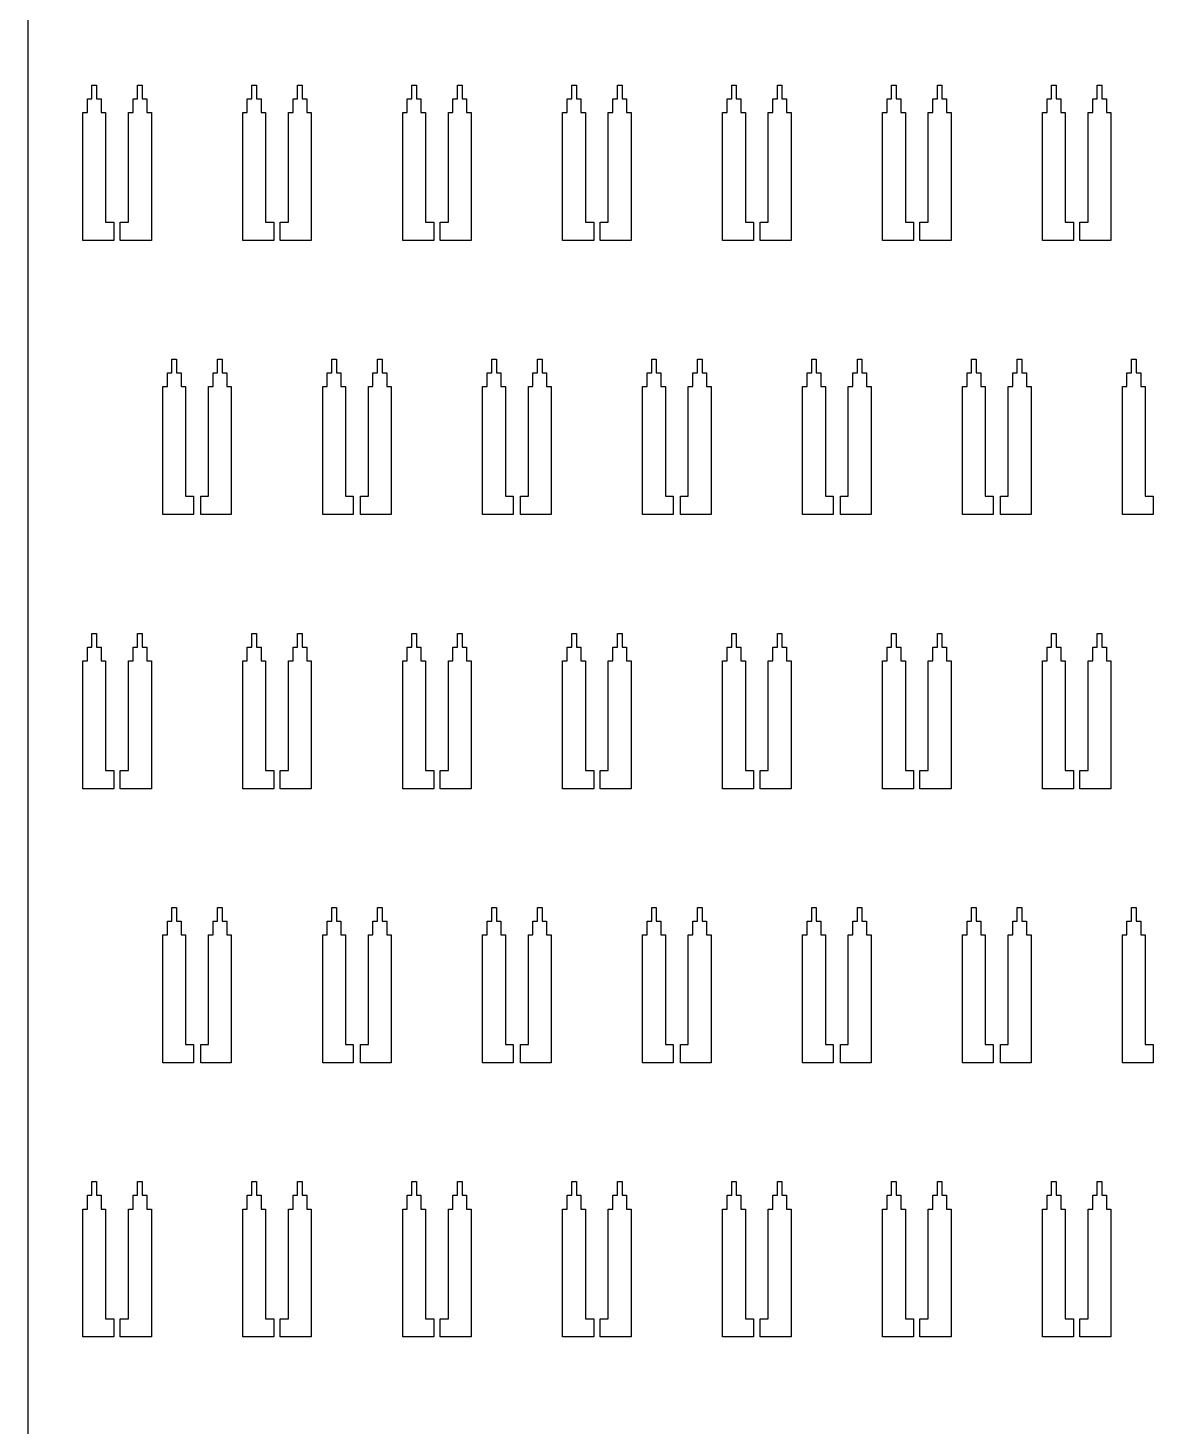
# Model space of a CAD drawing. Extents: x -38350 to 38650, y -35000 to 36000.
# Drawn here: x 20000 to 20246.2, y -23413.5 to -23107.5 of the extents above; entities that cross this region are included whole.
import ezdxf

# ---------------------------------------------------------------- set-up
doc = ezdxf.new("R2010")
doc.units = 0
doc.header["$MEASUREMENT"] = 0

msp = doc.modelspace()

# ---------------------------------------------------------------- linework, layer by layer
for p, q in [((20000, -15000), (20000, -30000)), ((20014, -23123), (20014, -23120)), ((20014, -23120), (20015, -23120)), ((20015, -23120), (20015, -23123)), ((20024, -23123), (20024, -23120)), ((20024, -23120), (20025, -23120)), ((20025, -23120), (20025, -23123)), ((20049, -23123), (20049, -23120)), ((20049, -23120), (20050, -23120)), ((20050, -23120), (20050, -23123)), ((20059, -23123), (20059, -23120)), ((20059, -23120), (20060, -23120)), ((20060, -23120), (20060, -23123)), ((20084, -23123), (20084, -23120)), ((20084, -23120), (20085, -23120)), ((20085, -23120), (20085, -23123)), ((20094, -23123), (20094, -23120)), ((20094, -23120), (20095, -23120)), ((20095, -23120), (20095, -23123)), ((20119, -23123), (20119, -23120)), ((20119, -23120), (20120, -23120)), ((20120, -23120), (20120, -23123)), ((20129, -23123), (20129, -23120)), ((20129, -23120), (20130, -23120)), ((20130, -23120), (20130, -23123)), ((20154, -23123), (20154, -23120)), ((20154, -23120), (20155, -23120)), ((20155, -23120), (20155, -23123)), ((20164, -23123), (20164, -23120)), ((20164, -23120), (20165, -23120)), ((20165, -23120), (20165, -23123)), ((20189, -23123), (20189, -23120)), ((20189, -23120), (20190, -23120)), ((20190, -23120), (20190, -23123)), ((20199, -23123), (20199, -23120)), ((20199, -23120), (20200, -23120)), ((20200, -23120), (20200, -23123)), ((20224, -23123), (20224, -23120)), ((20224, -23120), (20225, -23120)), ((20225, -23120), (20225, -23123)), ((20234, -23123), (20234, -23120)), ((20234, -23120), (20235, -23120)), ((20235, -23120), (20235, -23123)), ((20013, -23126), (20013, -23123)), ((20013, -23123), (20014, -23123)), ((20015, -23123), (20016, -23123)), ((20016, -23123), (20016, -23126)), ((20023, -23126), (20023, -23123)), ((20023, -23123), (20024, -23123)), ((20025, -23123), (20026, -23123)), ((20026, -23123), (20026, -23126)), ((20048, -23126), (20048, -23123)), ((20048, -23123), (20049, -23123)), ((20050, -23123), (20051, -23123)), ((20051, -23123), (20051, -23126)), ((20058, -23126), (20058, -23123)), ((20058, -23123), (20059, -23123)), ((20060, -23123), (20061, -23123)), ((20061, -23123), (20061, -23126)), ((20083, -23126), (20083, -23123)), ((20083, -23123), (20084, -23123)), ((20085, -23123), (20086, -23123)), ((20086, -23123), (20086, -23126)), ((20093, -23126), (20093, -23123)), ((20093, -23123), (20094, -23123)), ((20095, -23123), (20096, -23123)), ((20096, -23123), (20096, -23126)), ((20118, -23126), (20118, -23123)), ((20118, -23123), (20119, -23123)), ((20120, -23123), (20121, -23123)), ((20121, -23123), (20121, -23126)), ((20128, -23126), (20128, -23123)), ((20128, -23123), (20129, -23123)), ((20130, -23123), (20131, -23123)), ((20131, -23123), (20131, -23126)), ((20153, -23126), (20153, -23123)), ((20153, -23123), (20154, -23123)), ((20155, -23123), (20156, -23123)), ((20156, -23123), (20156, -23126)), ((20163, -23126), (20163, -23123)), ((20163, -23123), (20164, -23123)), ((20165, -23123), (20166, -23123)), ((20166, -23123), (20166, -23126)), ((20188, -23126), (20188, -23123)), ((20188, -23123), (20189, -23123)), ((20190, -23123), (20191, -23123)), ((20191, -23123), (20191, -23126)), ((20198, -23126), (20198, -23123)), ((20198, -23123), (20199, -23123)), ((20200, -23123), (20201, -23123)), ((20201, -23123), (20201, -23126)), ((20223, -23126), (20223, -23123)), ((20223, -23123), (20224, -23123)), ((20225, -23123), (20226, -23123)), ((20226, -23123), (20226, -23126)), ((20233, -23126), (20233, -23123)), ((20233, -23123), (20234, -23123)), ((20235, -23123), (20236, -23123)), ((20236, -23123), (20236, -23126)), ((20012, -23154), (20012, -23126)), ((20012, -23126), (20013, -23126)), ((20016, -23126), (20017, -23126)), ((20017, -23126), (20017, -23150)), ((20022, -23150), (20022, -23126)), ((20022, -23126), (20023, -23126)), ((20026, -23126), (20027, -23126)), ((20027, -23126), (20027, -23154)), ((20047, -23154), (20047, -23126)), ((20047, -23126), (20048, -23126)), ((20051, -23126), (20052, -23126)), ((20052, -23126), (20052, -23150)), ((20057, -23150), (20057, -23126)), ((20057, -23126), (20058, -23126)), ((20061, -23126), (20062, -23126)), ((20062, -23126), (20062, -23154)), ((20082, -23154), (20082, -23126)), ((20082, -23126), (20083, -23126)), ((20086, -23126), (20087, -23126)), ((20087, -23126), (20087, -23150)), ((20092, -23150), (20092, -23126)), ((20092, -23126), (20093, -23126)), ((20096, -23126), (20097, -23126)), ((20097, -23126), (20097, -23154)), ((20117, -23154), (20117, -23126)), ((20117, -23126), (20118, -23126)), ((20121, -23126), (20122, -23126)), ((20122, -23126), (20122, -23150)), ((20127, -23150), (20127, -23126)), ((20127, -23126), (20128, -23126)), ((20131, -23126), (20132, -23126)), ((20132, -23126), (20132, -23154)), ((20152, -23154), (20152, -23126)), ((20152, -23126), (20153, -23126)), ((20156, -23126), (20157, -23126)), ((20157, -23126), (20157, -23150)), ((20162, -23150), (20162, -23126)), ((20162, -23126), (20163, -23126)), ((20166, -23126), (20167, -23126)), ((20167, -23126), (20167, -23154)), ((20187, -23154), (20187, -23126)), ((20187, -23126), (20188, -23126)), ((20191, -23126), (20192, -23126)), ((20192, -23126), (20192, -23150)), ((20197, -23150), (20197, -23126)), ((20197, -23126), (20198, -23126)), ((20201, -23126), (20202, -23126)), ((20202, -23126), (20202, -23154)), ((20222, -23154), (20222, -23126)), ((20222, -23126), (20223, -23126)), ((20226, -23126), (20227, -23126)), ((20227, -23126), (20227, -23150)), ((20232, -23150), (20232, -23126)), ((20232, -23126), (20233, -23126)), ((20236, -23126), (20237, -23126)), ((20237, -23126), (20237, -23154)), ((20017, -23150), (20018.8, -23150)), ((20018.8, -23150), (20018.8, -23154)), ((20020.2, -23154), (20020.2, -23150)), ((20020.2, -23150), (20022, -23150)), ((20052, -23150), (20053.8, -23150)), ((20053.8, -23150), (20053.8, -23154)), ((20055.2, -23154), (20055.2, -23150)), ((20055.2, -23150), (20057, -23150)), ((20087, -23150), (20088.8, -23150)), ((20088.8, -23150), (20088.8, -23154)), ((20090.2, -23154), (20090.2, -23150)), ((20090.2, -23150), (20092, -23150)), ((20122, -23150), (20123.8, -23150)), ((20123.8, -23150), (20123.8, -23154)), ((20125.2, -23154), (20125.2, -23150)), ((20125.2, -23150), (20127, -23150)), ((20157, -23150), (20158.8, -23150)), ((20158.8, -23150), (20158.8, -23154)), ((20160.2, -23154), (20160.2, -23150)), ((20160.2, -23150), (20162, -23150)), ((20192, -23150), (20193.8, -23150)), ((20193.8, -23150), (20193.8, -23154)), ((20195.2, -23154), (20195.2, -23150)), ((20195.2, -23150), (20197, -23150)), ((20227, -23150), (20228.8, -23150)), ((20228.8, -23150), (20228.8, -23154)), ((20230.2, -23154), (20230.2, -23150)), ((20230.2, -23150), (20232, -23150)), ((20018.8, -23154), (20012, -23154)), ((20027, -23154), (20020.2, -23154)), ((20053.8, -23154), (20047, -23154)), ((20062, -23154), (20055.2, -23154)), ((20088.8, -23154), (20082, -23154)), ((20097, -23154), (20090.2, -23154)), ((20123.8, -23154), (20117, -23154)), ((20132, -23154), (20125.2, -23154)), ((20158.8, -23154), (20152, -23154)), ((20167, -23154), (20160.2, -23154)), ((20193.8, -23154), (20187, -23154)), ((20202, -23154), (20195.2, -23154)), ((20228.8, -23154), (20222, -23154)), ((20237, -23154), (20230.2, -23154)), ((20031.5, -23183), (20031.5, -23180)), ((20031.5, -23180), (20032.5, -23180)), ((20032.5, -23180), (20032.5, -23183)), ((20041.5, -23183), (20041.5, -23180)), ((20041.5, -23180), (20042.5, -23180)), ((20042.5, -23180), (20042.5, -23183)), ((20066.5, -23183), (20066.5, -23180)), ((20066.5, -23180), (20067.5, -23180)), ((20067.5, -23180), (20067.5, -23183)), ((20076.5, -23183), (20076.5, -23180)), ((20076.5, -23180), (20077.5, -23180)), ((20077.5, -23180), (20077.5, -23183)), ((20101.5, -23183), (20101.5, -23180)), ((20101.5, -23180), (20102.5, -23180)), ((20102.5, -23180), (20102.5, -23183)), ((20111.5, -23183), (20111.5, -23180)), ((20111.5, -23180), (20112.5, -23180)), ((20112.5, -23180), (20112.5, -23183)), ((20136.5, -23183), (20136.5, -23180)), ((20136.5, -23180), (20137.5, -23180)), ((20137.5, -23180), (20137.5, -23183)), ((20146.5, -23183), (20146.5, -23180)), ((20146.5, -23180), (20147.5, -23180)), ((20147.5, -23180), (20147.5, -23183)), ((20171.5, -23183), (20171.5, -23180)), ((20171.5, -23180), (20172.5, -23180)), ((20172.5, -23180), (20172.5, -23183)), ((20181.5, -23183), (20181.5, -23180)), ((20181.5, -23180), (20182.5, -23180)), ((20182.5, -23180), (20182.5, -23183)), ((20206.5, -23183), (20206.5, -23180)), ((20206.5, -23180), (20207.5, -23180)), ((20207.5, -23180), (20207.5, -23183)), ((20216.5, -23183), (20216.5, -23180)), ((20216.5, -23180), (20217.5, -23180)), ((20217.5, -23180), (20217.5, -23183)), ((20241.5, -23183), (20241.5, -23180)), ((20241.5, -23180), (20242.5, -23180)), ((20242.5, -23180), (20242.5, -23183)), ((20030.5, -23186), (20030.5, -23183)), ((20030.5, -23183), (20031.5, -23183)), ((20032.5, -23183), (20033.5, -23183)), ((20033.5, -23183), (20033.5, -23186)), ((20040.5, -23186), (20040.5, -23183)), ((20040.5, -23183), (20041.5, -23183)), ((20042.5, -23183), (20043.5, -23183)), ((20043.5, -23183), (20043.5, -23186)), ((20065.5, -23186), (20065.5, -23183)), ((20065.5, -23183), (20066.5, -23183)), ((20067.5, -23183), (20068.5, -23183)), ((20068.5, -23183), (20068.5, -23186)), ((20075.5, -23186), (20075.5, -23183)), ((20075.5, -23183), (20076.5, -23183)), ((20077.5, -23183), (20078.5, -23183)), ((20078.5, -23183), (20078.5, -23186)), ((20100.5, -23186), (20100.5, -23183)), ((20100.5, -23183), (20101.5, -23183)), ((20102.5, -23183), (20103.5, -23183)), ((20103.5, -23183), (20103.5, -23186)), ((20110.5, -23186), (20110.5, -23183)), ((20110.5, -23183), (20111.5, -23183)), ((20112.5, -23183), (20113.5, -23183)), ((20113.5, -23183), (20113.5, -23186)), ((20135.5, -23186), (20135.5, -23183)), ((20135.5, -23183), (20136.5, -23183)), ((20137.5, -23183), (20138.5, -23183)), ((20138.5, -23183), (20138.5, -23186)), ((20145.5, -23186), (20145.5, -23183)), ((20145.5, -23183), (20146.5, -23183)), ((20147.5, -23183), (20148.5, -23183)), ((20148.5, -23183), (20148.5, -23186)), ((20170.5, -23186), (20170.5, -23183)), ((20170.5, -23183), (20171.5, -23183)), ((20172.5, -23183), (20173.5, -23183)), ((20173.5, -23183), (20173.5, -23186)), ((20180.5, -23186), (20180.5, -23183)), ((20180.5, -23183), (20181.5, -23183)), ((20182.5, -23183), (20183.5, -23183)), ((20183.5, -23183), (20183.5, -23186)), ((20205.5, -23186), (20205.5, -23183)), ((20205.5, -23183), (20206.5, -23183)), ((20207.5, -23183), (20208.5, -23183)), ((20208.5, -23183), (20208.5, -23186)), ((20215.5, -23186), (20215.5, -23183)), ((20215.5, -23183), (20216.5, -23183)), ((20217.5, -23183), (20218.5, -23183)), ((20218.5, -23183), (20218.5, -23186)), ((20240.5, -23186), (20240.5, -23183)), ((20240.5, -23183), (20241.5, -23183)), ((20242.5, -23183), (20243.5, -23183)), ((20243.5, -23183), (20243.5, -23186)), ((20029.5, -23214), (20029.5, -23186)), ((20029.5, -23186), (20030.5, -23186)), ((20033.5, -23186), (20034.5, -23186)), ((20034.5, -23186), (20034.5, -23210)), ((20039.5, -23210), (20039.5, -23186)), ((20039.5, -23186), (20040.5, -23186)), ((20043.5, -23186), (20044.5, -23186)), ((20044.5, -23186), (20044.5, -23214)), ((20064.5, -23214), (20064.5, -23186)), ((20064.5, -23186), (20065.5, -23186)), ((20068.5, -23186), (20069.5, -23186)), ((20069.5, -23186), (20069.5, -23210)), ((20074.5, -23210), (20074.5, -23186)), ((20074.5, -23186), (20075.5, -23186)), ((20078.5, -23186), (20079.5, -23186)), ((20079.5, -23186), (20079.5, -23214)), ((20099.5, -23214), (20099.5, -23186)), ((20099.5, -23186), (20100.5, -23186)), ((20103.5, -23186), (20104.5, -23186)), ((20104.5, -23186), (20104.5, -23210)), ((20109.5, -23210), (20109.5, -23186)), ((20109.5, -23186), (20110.5, -23186)), ((20113.5, -23186), (20114.5, -23186)), ((20114.5, -23186), (20114.5, -23214)), ((20134.5, -23214), (20134.5, -23186)), ((20134.5, -23186), (20135.5, -23186)), ((20138.5, -23186), (20139.5, -23186)), ((20139.5, -23186), (20139.5, -23210)), ((20144.5, -23210), (20144.5, -23186)), ((20144.5, -23186), (20145.5, -23186)), ((20148.5, -23186), (20149.5, -23186)), ((20149.5, -23186), (20149.5, -23214)), ((20169.5, -23214), (20169.5, -23186)), ((20169.5, -23186), (20170.5, -23186)), ((20173.5, -23186), (20174.5, -23186)), ((20174.5, -23186), (20174.5, -23210)), ((20179.5, -23210), (20179.5, -23186)), ((20179.5, -23186), (20180.5, -23186)), ((20183.5, -23186), (20184.5, -23186)), ((20184.5, -23186), (20184.5, -23214)), ((20204.5, -23214), (20204.5, -23186)), ((20204.5, -23186), (20205.5, -23186)), ((20208.5, -23186), (20209.5, -23186)), ((20209.5, -23186), (20209.5, -23210)), ((20214.5, -23210), (20214.5, -23186)), ((20214.5, -23186), (20215.5, -23186)), ((20218.5, -23186), (20219.5, -23186)), ((20219.5, -23186), (20219.5, -23214)), ((20239.5, -23214), (20239.5, -23186)), ((20239.5, -23186), (20240.5, -23186)), ((20243.5, -23186), (20244.5, -23186)), ((20244.5, -23186), (20244.5, -23210)), ((20034.5, -23210), (20036.2, -23210)), ((20036.2, -23210), (20036.2, -23214)), ((20037.8, -23214), (20037.8, -23210)), ((20037.8, -23210), (20039.5, -23210)), ((20069.5, -23210), (20071.2, -23210)), ((20071.2, -23210), (20071.2, -23214)), ((20072.8, -23214), (20072.8, -23210)), ((20072.8, -23210), (20074.5, -23210)), ((20104.5, -23210), (20106.2, -23210)), ((20106.2, -23210), (20106.2, -23214)), ((20107.8, -23214), (20107.8, -23210)), ((20107.8, -23210), (20109.5, -23210)), ((20139.5, -23210), (20141.2, -23210)), ((20141.2, -23210), (20141.2, -23214)), ((20142.8, -23214), (20142.8, -23210)), ((20142.8, -23210), (20144.5, -23210)), ((20174.5, -23210), (20176.2, -23210)), ((20176.2, -23210), (20176.2, -23214)), ((20177.8, -23214), (20177.8, -23210)), ((20177.8, -23210), (20179.5, -23210)), ((20209.5, -23210), (20211.2, -23210)), ((20211.2, -23210), (20211.2, -23214)), ((20212.8, -23214), (20212.8, -23210)), ((20212.8, -23210), (20214.5, -23210)), ((20244.5, -23210), (20246.2, -23210)), ((20246.2, -23210), (20246.2, -23214)), ((20036.2, -23214), (20029.5, -23214)), ((20044.5, -23214), (20037.8, -23214)), ((20071.2, -23214), (20064.5, -23214)), ((20079.5, -23214), (20072.8, -23214)), ((20106.2, -23214), (20099.5, -23214)), ((20114.5, -23214), (20107.8, -23214)), ((20141.2, -23214), (20134.5, -23214)), ((20149.5, -23214), (20142.8, -23214)), ((20176.2, -23214), (20169.5, -23214)), ((20184.5, -23214), (20177.8, -23214)), ((20211.2, -23214), (20204.5, -23214)), ((20219.5, -23214), (20212.8, -23214)), ((20246.2, -23214), (20239.5, -23214)), ((20014, -23243), (20014, -23240)), ((20014, -23240), (20015, -23240)), ((20015, -23240), (20015, -23243)), ((20024, -23243), (20024, -23240)), ((20024, -23240), (20025, -23240)), ((20025, -23240), (20025, -23243)), ((20049, -23243), (20049, -23240)), ((20049, -23240), (20050, -23240)), ((20050, -23240), (20050, -23243)), ((20059, -23243), (20059, -23240)), ((20059, -23240), (20060, -23240)), ((20060, -23240), (20060, -23243)), ((20084, -23243), (20084, -23240)), ((20084, -23240), (20085, -23240)), ((20085, -23240), (20085, -23243)), ((20094, -23243), (20094, -23240)), ((20094, -23240), (20095, -23240)), ((20095, -23240), (20095, -23243)), ((20119, -23243), (20119, -23240)), ((20119, -23240), (20120, -23240)), ((20120, -23240), (20120, -23243)), ((20129, -23243), (20129, -23240)), ((20129, -23240), (20130, -23240)), ((20130, -23240), (20130, -23243)), ((20154, -23243), (20154, -23240)), ((20154, -23240), (20155, -23240)), ((20155, -23240), (20155, -23243)), ((20164, -23243), (20164, -23240)), ((20164, -23240), (20165, -23240)), ((20165, -23240), (20165, -23243)), ((20189, -23243), (20189, -23240)), ((20189, -23240), (20190, -23240)), ((20190, -23240), (20190, -23243)), ((20199, -23243), (20199, -23240)), ((20199, -23240), (20200, -23240)), ((20200, -23240), (20200, -23243)), ((20224, -23243), (20224, -23240)), ((20224, -23240), (20225, -23240)), ((20225, -23240), (20225, -23243)), ((20234, -23243), (20234, -23240)), ((20234, -23240), (20235, -23240)), ((20235, -23240), (20235, -23243)), ((20013, -23246), (20013, -23243)), ((20013, -23243), (20014, -23243)), ((20015, -23243), (20016, -23243)), ((20016, -23243), (20016, -23246)), ((20023, -23246), (20023, -23243)), ((20023, -23243), (20024, -23243)), ((20025, -23243), (20026, -23243)), ((20026, -23243), (20026, -23246)), ((20048, -23246), (20048, -23243)), ((20048, -23243), (20049, -23243)), ((20050, -23243), (20051, -23243)), ((20051, -23243), (20051, -23246)), ((20058, -23246), (20058, -23243)), ((20058, -23243), (20059, -23243)), ((20060, -23243), (20061, -23243)), ((20061, -23243), (20061, -23246)), ((20083, -23246), (20083, -23243)), ((20083, -23243), (20084, -23243)), ((20085, -23243), (20086, -23243)), ((20086, -23243), (20086, -23246)), ((20093, -23246), (20093, -23243)), ((20093, -23243), (20094, -23243)), ((20095, -23243), (20096, -23243)), ((20096, -23243), (20096, -23246)), ((20118, -23246), (20118, -23243)), ((20118, -23243), (20119, -23243)), ((20120, -23243), (20121, -23243)), ((20121, -23243), (20121, -23246)), ((20128, -23246), (20128, -23243)), ((20128, -23243), (20129, -23243)), ((20130, -23243), (20131, -23243)), ((20131, -23243), (20131, -23246)), ((20153, -23246), (20153, -23243)), ((20153, -23243), (20154, -23243)), ((20155, -23243), (20156, -23243)), ((20156, -23243), (20156, -23246)), ((20163, -23246), (20163, -23243)), ((20163, -23243), (20164, -23243)), ((20165, -23243), (20166, -23243)), ((20166, -23243), (20166, -23246)), ((20188, -23246), (20188, -23243)), ((20188, -23243), (20189, -23243)), ((20190, -23243), (20191, -23243)), ((20191, -23243), (20191, -23246)), ((20198, -23246), (20198, -23243)), ((20198, -23243), (20199, -23243)), ((20200, -23243), (20201, -23243)), ((20201, -23243), (20201, -23246)), ((20223, -23246), (20223, -23243)), ((20223, -23243), (20224, -23243)), ((20225, -23243), (20226, -23243)), ((20226, -23243), (20226, -23246)), ((20233, -23246), (20233, -23243)), ((20233, -23243), (20234, -23243)), ((20235, -23243), (20236, -23243)), ((20236, -23243), (20236, -23246)), ((20012, -23274), (20012, -23246)), ((20012, -23246), (20013, -23246)), ((20016, -23246), (20017, -23246)), ((20017, -23246), (20017, -23270)), ((20022, -23270), (20022, -23246)), ((20022, -23246), (20023, -23246)), ((20026, -23246), (20027, -23246)), ((20027, -23246), (20027, -23274)), ((20047, -23274), (20047, -23246)), ((20047, -23246), (20048, -23246)), ((20051, -23246), (20052, -23246)), ((20052, -23246), (20052, -23270)), ((20057, -23270), (20057, -23246)), ((20057, -23246), (20058, -23246)), ((20061, -23246), (20062, -23246)), ((20062, -23246), (20062, -23274)), ((20082, -23274), (20082, -23246)), ((20082, -23246), (20083, -23246)), ((20086, -23246), (20087, -23246)), ((20087, -23246), (20087, -23270)), ((20092, -23270), (20092, -23246)), ((20092, -23246), (20093, -23246)), ((20096, -23246), (20097, -23246)), ((20097, -23246), (20097, -23274)), ((20117, -23274), (20117, -23246)), ((20117, -23246), (20118, -23246)), ((20121, -23246), (20122, -23246)), ((20122, -23246), (20122, -23270)), ((20127, -23270), (20127, -23246)), ((20127, -23246), (20128, -23246)), ((20131, -23246), (20132, -23246)), ((20132, -23246), (20132, -23274)), ((20152, -23274), (20152, -23246)), ((20152, -23246), (20153, -23246)), ((20156, -23246), (20157, -23246)), ((20157, -23246), (20157, -23270)), ((20162, -23270), (20162, -23246)), ((20162, -23246), (20163, -23246)), ((20166, -23246), (20167, -23246)), ((20167, -23246), (20167, -23274)), ((20187, -23274), (20187, -23246)), ((20187, -23246), (20188, -23246)), ((20191, -23246), (20192, -23246)), ((20192, -23246), (20192, -23270)), ((20197, -23270), (20197, -23246)), ((20197, -23246), (20198, -23246)), ((20201, -23246), (20202, -23246)), ((20202, -23246), (20202, -23274)), ((20222, -23274), (20222, -23246)), ((20222, -23246), (20223, -23246)), ((20226, -23246), (20227, -23246)), ((20227, -23246), (20227, -23270)), ((20232, -23270), (20232, -23246)), ((20232, -23246), (20233, -23246)), ((20236, -23246), (20237, -23246)), ((20237, -23246), (20237, -23274)), ((20017, -23270), (20018.8, -23270)), ((20018.8, -23270), (20018.8, -23274)), ((20020.2, -23274), (20020.2, -23270)), ((20020.2, -23270), (20022, -23270)), ((20052, -23270), (20053.8, -23270)), ((20053.8, -23270), (20053.8, -23274)), ((20055.2, -23274), (20055.2, -23270)), ((20055.2, -23270), (20057, -23270)), ((20087, -23270), (20088.8, -23270)), ((20088.8, -23270), (20088.8, -23274)), ((20090.2, -23274), (20090.2, -23270)), ((20090.2, -23270), (20092, -23270)), ((20122, -23270), (20123.8, -23270)), ((20123.8, -23270), (20123.8, -23274)), ((20125.2, -23274), (20125.2, -23270)), ((20125.2, -23270), (20127, -23270)), ((20157, -23270), (20158.8, -23270)), ((20158.8, -23270), (20158.8, -23274)), ((20160.2, -23274), (20160.2, -23270)), ((20160.2, -23270), (20162, -23270)), ((20192, -23270), (20193.8, -23270)), ((20193.8, -23270), (20193.8, -23274)), ((20195.2, -23274), (20195.2, -23270)), ((20195.2, -23270), (20197, -23270)), ((20227, -23270), (20228.8, -23270)), ((20228.8, -23270), (20228.8, -23274)), ((20230.2, -23274), (20230.2, -23270)), ((20230.2, -23270), (20232, -23270)), ((20018.8, -23274), (20012, -23274)), ((20027, -23274), (20020.2, -23274)), ((20053.8, -23274), (20047, -23274)), ((20062, -23274), (20055.2, -23274)), ((20088.8, -23274), (20082, -23274)), ((20097, -23274), (20090.2, -23274)), ((20123.8, -23274), (20117, -23274)), ((20132, -23274), (20125.2, -23274)), ((20158.8, -23274), (20152, -23274)), ((20167, -23274), (20160.2, -23274)), ((20193.8, -23274), (20187, -23274)), ((20202, -23274), (20195.2, -23274)), ((20228.8, -23274), (20222, -23274)), ((20237, -23274), (20230.2, -23274)), ((20031.5, -23303), (20031.5, -23300)), ((20031.5, -23300), (20032.5, -23300)), ((20032.5, -23300), (20032.5, -23303)), ((20041.5, -23303), (20041.5, -23300)), ((20041.5, -23300), (20042.5, -23300)), ((20042.5, -23300), (20042.5, -23303)), ((20066.5, -23303), (20066.5, -23300)), ((20066.5, -23300), (20067.5, -23300)), ((20067.5, -23300), (20067.5, -23303)), ((20076.5, -23303), (20076.5, -23300)), ((20076.5, -23300), (20077.5, -23300)), ((20077.5, -23300), (20077.5, -23303)), ((20101.5, -23303), (20101.5, -23300)), ((20101.5, -23300), (20102.5, -23300)), ((20102.5, -23300), (20102.5, -23303)), ((20111.5, -23303), (20111.5, -23300)), ((20111.5, -23300), (20112.5, -23300)), ((20112.5, -23300), (20112.5, -23303)), ((20136.5, -23303), (20136.5, -23300)), ((20136.5, -23300), (20137.5, -23300)), ((20137.5, -23300), (20137.5, -23303)), ((20146.5, -23303), (20146.5, -23300)), ((20146.5, -23300), (20147.5, -23300)), ((20147.5, -23300), (20147.5, -23303)), ((20171.5, -23303), (20171.5, -23300)), ((20171.5, -23300), (20172.5, -23300)), ((20172.5, -23300), (20172.5, -23303)), ((20181.5, -23303), (20181.5, -23300)), ((20181.5, -23300), (20182.5, -23300)), ((20182.5, -23300), (20182.5, -23303)), ((20206.5, -23303), (20206.5, -23300)), ((20206.5, -23300), (20207.5, -23300)), ((20207.5, -23300), (20207.5, -23303)), ((20216.5, -23303), (20216.5, -23300)), ((20216.5, -23300), (20217.5, -23300)), ((20217.5, -23300), (20217.5, -23303)), ((20241.5, -23303), (20241.5, -23300)), ((20241.5, -23300), (20242.5, -23300)), ((20242.5, -23300), (20242.5, -23303)), ((20030.5, -23306), (20030.5, -23303)), ((20030.5, -23303), (20031.5, -23303)), ((20032.5, -23303), (20033.5, -23303)), ((20033.5, -23303), (20033.5, -23306)), ((20040.5, -23306), (20040.5, -23303)), ((20040.5, -23303), (20041.5, -23303)), ((20042.5, -23303), (20043.5, -23303)), ((20043.5, -23303), (20043.5, -23306)), ((20065.5, -23306), (20065.5, -23303)), ((20065.5, -23303), (20066.5, -23303)), ((20067.5, -23303), (20068.5, -23303)), ((20068.5, -23303), (20068.5, -23306)), ((20075.5, -23306), (20075.5, -23303)), ((20075.5, -23303), (20076.5, -23303)), ((20077.5, -23303), (20078.5, -23303)), ((20078.5, -23303), (20078.5, -23306)), ((20100.5, -23306), (20100.5, -23303)), ((20100.5, -23303), (20101.5, -23303)), ((20102.5, -23303), (20103.5, -23303)), ((20103.5, -23303), (20103.5, -23306)), ((20110.5, -23306), (20110.5, -23303)), ((20110.5, -23303), (20111.5, -23303)), ((20112.5, -23303), (20113.5, -23303)), ((20113.5, -23303), (20113.5, -23306)), ((20135.5, -23306), (20135.5, -23303)), ((20135.5, -23303), (20136.5, -23303)), ((20137.5, -23303), (20138.5, -23303)), ((20138.5, -23303), (20138.5, -23306)), ((20145.5, -23306), (20145.5, -23303)), ((20145.5, -23303), (20146.5, -23303)), ((20147.5, -23303), (20148.5, -23303)), ((20148.5, -23303), (20148.5, -23306)), ((20170.5, -23306), (20170.5, -23303)), ((20170.5, -23303), (20171.5, -23303)), ((20172.5, -23303), (20173.5, -23303)), ((20173.5, -23303), (20173.5, -23306)), ((20180.5, -23306), (20180.5, -23303)), ((20180.5, -23303), (20181.5, -23303)), ((20182.5, -23303), (20183.5, -23303)), ((20183.5, -23303), (20183.5, -23306)), ((20205.5, -23306), (20205.5, -23303)), ((20205.5, -23303), (20206.5, -23303)), ((20207.5, -23303), (20208.5, -23303)), ((20208.5, -23303), (20208.5, -23306)), ((20215.5, -23306), (20215.5, -23303)), ((20215.5, -23303), (20216.5, -23303)), ((20217.5, -23303), (20218.5, -23303)), ((20218.5, -23303), (20218.5, -23306)), ((20240.5, -23306), (20240.5, -23303)), ((20240.5, -23303), (20241.5, -23303)), ((20242.5, -23303), (20243.5, -23303)), ((20243.5, -23303), (20243.5, -23306)), ((20029.5, -23334), (20029.5, -23306)), ((20029.5, -23306), (20030.5, -23306)), ((20033.5, -23306), (20034.5, -23306)), ((20034.5, -23306), (20034.5, -23330)), ((20039.5, -23330), (20039.5, -23306)), ((20039.5, -23306), (20040.5, -23306)), ((20043.5, -23306), (20044.5, -23306)), ((20044.5, -23306), (20044.5, -23334)), ((20064.5, -23334), (20064.5, -23306)), ((20064.5, -23306), (20065.5, -23306)), ((20068.5, -23306), (20069.5, -23306)), ((20069.5, -23306), (20069.5, -23330)), ((20074.5, -23330), (20074.5, -23306)), ((20074.5, -23306), (20075.5, -23306)), ((20078.5, -23306), (20079.5, -23306)), ((20079.5, -23306), (20079.5, -23334)), ((20099.5, -23334), (20099.5, -23306)), ((20099.5, -23306), (20100.5, -23306)), ((20103.5, -23306), (20104.5, -23306)), ((20104.5, -23306), (20104.5, -23330)), ((20109.5, -23330), (20109.5, -23306)), ((20109.5, -23306), (20110.5, -23306)), ((20113.5, -23306), (20114.5, -23306)), ((20114.5, -23306), (20114.5, -23334)), ((20134.5, -23334), (20134.5, -23306)), ((20134.5, -23306), (20135.5, -23306)), ((20138.5, -23306), (20139.5, -23306)), ((20139.5, -23306), (20139.5, -23330)), ((20144.5, -23330), (20144.5, -23306)), ((20144.5, -23306), (20145.5, -23306)), ((20148.5, -23306), (20149.5, -23306)), ((20149.5, -23306), (20149.5, -23334)), ((20169.5, -23334), (20169.5, -23306)), ((20169.5, -23306), (20170.5, -23306)), ((20173.5, -23306), (20174.5, -23306)), ((20174.5, -23306), (20174.5, -23330)), ((20179.5, -23330), (20179.5, -23306)), ((20179.5, -23306), (20180.5, -23306)), ((20183.5, -23306), (20184.5, -23306)), ((20184.5, -23306), (20184.5, -23334)), ((20204.5, -23334), (20204.5, -23306)), ((20204.5, -23306), (20205.5, -23306)), ((20208.5, -23306), (20209.5, -23306)), ((20209.5, -23306), (20209.5, -23330)), ((20214.5, -23330), (20214.5, -23306)), ((20214.5, -23306), (20215.5, -23306)), ((20218.5, -23306), (20219.5, -23306)), ((20219.5, -23306), (20219.5, -23334)), ((20239.5, -23334), (20239.5, -23306)), ((20239.5, -23306), (20240.5, -23306)), ((20243.5, -23306), (20244.5, -23306)), ((20244.5, -23306), (20244.5, -23330)), ((20034.5, -23330), (20036.2, -23330)), ((20036.2, -23330), (20036.2, -23334)), ((20037.8, -23334), (20037.8, -23330)), ((20037.8, -23330), (20039.5, -23330)), ((20069.5, -23330), (20071.2, -23330)), ((20071.2, -23330), (20071.2, -23334)), ((20072.8, -23334), (20072.8, -23330)), ((20072.8, -23330), (20074.5, -23330)), ((20104.5, -23330), (20106.2, -23330)), ((20106.2, -23330), (20106.2, -23334)), ((20107.8, -23334), (20107.8, -23330)), ((20107.8, -23330), (20109.5, -23330)), ((20139.5, -23330), (20141.2, -23330)), ((20141.2, -23330), (20141.2, -23334)), ((20142.8, -23334), (20142.8, -23330)), ((20142.8, -23330), (20144.5, -23330)), ((20174.5, -23330), (20176.2, -23330)), ((20176.2, -23330), (20176.2, -23334)), ((20177.8, -23334), (20177.8, -23330)), ((20177.8, -23330), (20179.5, -23330)), ((20209.5, -23330), (20211.2, -23330)), ((20211.2, -23330), (20211.2, -23334)), ((20212.8, -23334), (20212.8, -23330)), ((20212.8, -23330), (20214.5, -23330)), ((20244.5, -23330), (20246.2, -23330)), ((20246.2, -23330), (20246.2, -23334)), ((20036.2, -23334), (20029.5, -23334)), ((20044.5, -23334), (20037.8, -23334)), ((20071.2, -23334), (20064.5, -23334)), ((20079.5, -23334), (20072.8, -23334)), ((20106.2, -23334), (20099.5, -23334)), ((20114.5, -23334), (20107.8, -23334)), ((20141.2, -23334), (20134.5, -23334)), ((20149.5, -23334), (20142.8, -23334)), ((20176.2, -23334), (20169.5, -23334)), ((20184.5, -23334), (20177.8, -23334)), ((20211.2, -23334), (20204.5, -23334)), ((20219.5, -23334), (20212.8, -23334)), ((20246.2, -23334), (20239.5, -23334)), ((20014, -23363), (20014, -23360)), ((20014, -23360), (20015, -23360)), ((20015, -23360), (20015, -23363)), ((20024, -23363), (20024, -23360)), ((20024, -23360), (20025, -23360)), ((20025, -23360), (20025, -23363)), ((20049, -23363), (20049, -23360)), ((20049, -23360), (20050, -23360)), ((20050, -23360), (20050, -23363)), ((20059, -23363), (20059, -23360)), ((20059, -23360), (20060, -23360)), ((20060, -23360), (20060, -23363)), ((20084, -23363), (20084, -23360)), ((20084, -23360), (20085, -23360)), ((20085, -23360), (20085, -23363)), ((20094, -23363), (20094, -23360)), ((20094, -23360), (20095, -23360)), ((20095, -23360), (20095, -23363)), ((20119, -23363), (20119, -23360)), ((20119, -23360), (20120, -23360)), ((20120, -23360), (20120, -23363)), ((20129, -23363), (20129, -23360)), ((20129, -23360), (20130, -23360)), ((20130, -23360), (20130, -23363)), ((20154, -23363), (20154, -23360)), ((20154, -23360), (20155, -23360)), ((20155, -23360), (20155, -23363)), ((20164, -23363), (20164, -23360)), ((20164, -23360), (20165, -23360)), ((20165, -23360), (20165, -23363)), ((20189, -23363), (20189, -23360)), ((20189, -23360), (20190, -23360)), ((20190, -23360), (20190, -23363)), ((20199, -23363), (20199, -23360)), ((20199, -23360), (20200, -23360)), ((20200, -23360), (20200, -23363)), ((20224, -23363), (20224, -23360)), ((20224, -23360), (20225, -23360)), ((20225, -23360), (20225, -23363)), ((20234, -23363), (20234, -23360)), ((20234, -23360), (20235, -23360)), ((20235, -23360), (20235, -23363)), ((20013, -23366), (20013, -23363)), ((20013, -23363), (20014, -23363)), ((20015, -23363), (20016, -23363)), ((20016, -23363), (20016, -23366)), ((20023, -23366), (20023, -23363)), ((20023, -23363), (20024, -23363)), ((20025, -23363), (20026, -23363)), ((20026, -23363), (20026, -23366)), ((20048, -23366), (20048, -23363)), ((20048, -23363), (20049, -23363)), ((20050, -23363), (20051, -23363)), ((20051, -23363), (20051, -23366)), ((20058, -23366), (20058, -23363)), ((20058, -23363), (20059, -23363)), ((20060, -23363), (20061, -23363)), ((20061, -23363), (20061, -23366)), ((20083, -23366), (20083, -23363)), ((20083, -23363), (20084, -23363)), ((20085, -23363), (20086, -23363)), ((20086, -23363), (20086, -23366)), ((20093, -23366), (20093, -23363)), ((20093, -23363), (20094, -23363)), ((20095, -23363), (20096, -23363)), ((20096, -23363), (20096, -23366)), ((20118, -23366), (20118, -23363)), ((20118, -23363), (20119, -23363)), ((20120, -23363), (20121, -23363)), ((20121, -23363), (20121, -23366)), ((20128, -23366), (20128, -23363)), ((20128, -23363), (20129, -23363)), ((20130, -23363), (20131, -23363)), ((20131, -23363), (20131, -23366)), ((20153, -23366), (20153, -23363)), ((20153, -23363), (20154, -23363)), ((20155, -23363), (20156, -23363)), ((20156, -23363), (20156, -23366)), ((20163, -23366), (20163, -23363)), ((20163, -23363), (20164, -23363)), ((20165, -23363), (20166, -23363)), ((20166, -23363), (20166, -23366)), ((20188, -23366), (20188, -23363)), ((20188, -23363), (20189, -23363)), ((20190, -23363), (20191, -23363)), ((20191, -23363), (20191, -23366)), ((20198, -23366), (20198, -23363)), ((20198, -23363), (20199, -23363)), ((20200, -23363), (20201, -23363)), ((20201, -23363), (20201, -23366)), ((20223, -23366), (20223, -23363)), ((20223, -23363), (20224, -23363)), ((20225, -23363), (20226, -23363)), ((20226, -23363), (20226, -23366)), ((20233, -23366), (20233, -23363)), ((20233, -23363), (20234, -23363)), ((20235, -23363), (20236, -23363)), ((20236, -23363), (20236, -23366)), ((20012, -23394), (20012, -23366)), ((20012, -23366), (20013, -23366)), ((20016, -23366), (20017, -23366)), ((20017, -23366), (20017, -23390)), ((20022, -23390), (20022, -23366)), ((20022, -23366), (20023, -23366)), ((20026, -23366), (20027, -23366)), ((20027, -23366), (20027, -23394)), ((20047, -23394), (20047, -23366)), ((20047, -23366), (20048, -23366)), ((20051, -23366), (20052, -23366)), ((20052, -23366), (20052, -23390)), ((20057, -23390), (20057, -23366)), ((20057, -23366), (20058, -23366)), ((20061, -23366), (20062, -23366)), ((20062, -23366), (20062, -23394)), ((20082, -23394), (20082, -23366)), ((20082, -23366), (20083, -23366)), ((20086, -23366), (20087, -23366)), ((20087, -23366), (20087, -23390)), ((20092, -23390), (20092, -23366)), ((20092, -23366), (20093, -23366)), ((20096, -23366), (20097, -23366)), ((20097, -23366), (20097, -23394)), ((20117, -23394), (20117, -23366)), ((20117, -23366), (20118, -23366)), ((20121, -23366), (20122, -23366)), ((20122, -23366), (20122, -23390)), ((20127, -23390), (20127, -23366)), ((20127, -23366), (20128, -23366)), ((20131, -23366), (20132, -23366)), ((20132, -23366), (20132, -23394)), ((20152, -23394), (20152, -23366)), ((20152, -23366), (20153, -23366)), ((20156, -23366), (20157, -23366)), ((20157, -23366), (20157, -23390)), ((20162, -23390), (20162, -23366)), ((20162, -23366), (20163, -23366)), ((20166, -23366), (20167, -23366)), ((20167, -23366), (20167, -23394)), ((20187, -23394), (20187, -23366)), ((20187, -23366), (20188, -23366)), ((20191, -23366), (20192, -23366)), ((20192, -23366), (20192, -23390)), ((20197, -23390), (20197, -23366)), ((20197, -23366), (20198, -23366)), ((20201, -23366), (20202, -23366)), ((20202, -23366), (20202, -23394)), ((20222, -23394), (20222, -23366)), ((20222, -23366), (20223, -23366)), ((20226, -23366), (20227, -23366)), ((20227, -23366), (20227, -23390)), ((20232, -23390), (20232, -23366)), ((20232, -23366), (20233, -23366)), ((20236, -23366), (20237, -23366)), ((20237, -23366), (20237, -23394)), ((20017, -23390), (20018.8, -23390)), ((20018.8, -23390), (20018.8, -23394)), ((20020.2, -23394), (20020.2, -23390)), ((20020.2, -23390), (20022, -23390)), ((20052, -23390), (20053.8, -23390)), ((20053.8, -23390), (20053.8, -23394)), ((20055.2, -23394), (20055.2, -23390)), ((20055.2, -23390), (20057, -23390)), ((20087, -23390), (20088.8, -23390)), ((20088.8, -23390), (20088.8, -23394)), ((20090.2, -23394), (20090.2, -23390)), ((20090.2, -23390), (20092, -23390)), ((20122, -23390), (20123.8, -23390)), ((20123.8, -23390), (20123.8, -23394)), ((20125.2, -23394), (20125.2, -23390)), ((20125.2, -23390), (20127, -23390)), ((20157, -23390), (20158.8, -23390)), ((20158.8, -23390), (20158.8, -23394)), ((20160.2, -23394), (20160.2, -23390)), ((20160.2, -23390), (20162, -23390)), ((20192, -23390), (20193.8, -23390)), ((20193.8, -23390), (20193.8, -23394)), ((20195.2, -23394), (20195.2, -23390)), ((20195.2, -23390), (20197, -23390)), ((20227, -23390), (20228.8, -23390)), ((20228.8, -23390), (20228.8, -23394)), ((20230.2, -23394), (20230.2, -23390)), ((20230.2, -23390), (20232, -23390)), ((20018.8, -23394), (20012, -23394)), ((20027, -23394), (20020.2, -23394)), ((20053.8, -23394), (20047, -23394)), ((20062, -23394), (20055.2, -23394)), ((20088.8, -23394), (20082, -23394)), ((20097, -23394), (20090.2, -23394)), ((20123.8, -23394), (20117, -23394)), ((20132, -23394), (20125.2, -23394)), ((20158.8, -23394), (20152, -23394)), ((20167, -23394), (20160.2, -23394)), ((20193.8, -23394), (20187, -23394)), ((20202, -23394), (20195.2, -23394)), ((20228.8, -23394), (20222, -23394)), ((20237, -23394), (20230.2, -23394))]:
    msp.add_line(p, q)

doc.saveas('drawing.dxf')
